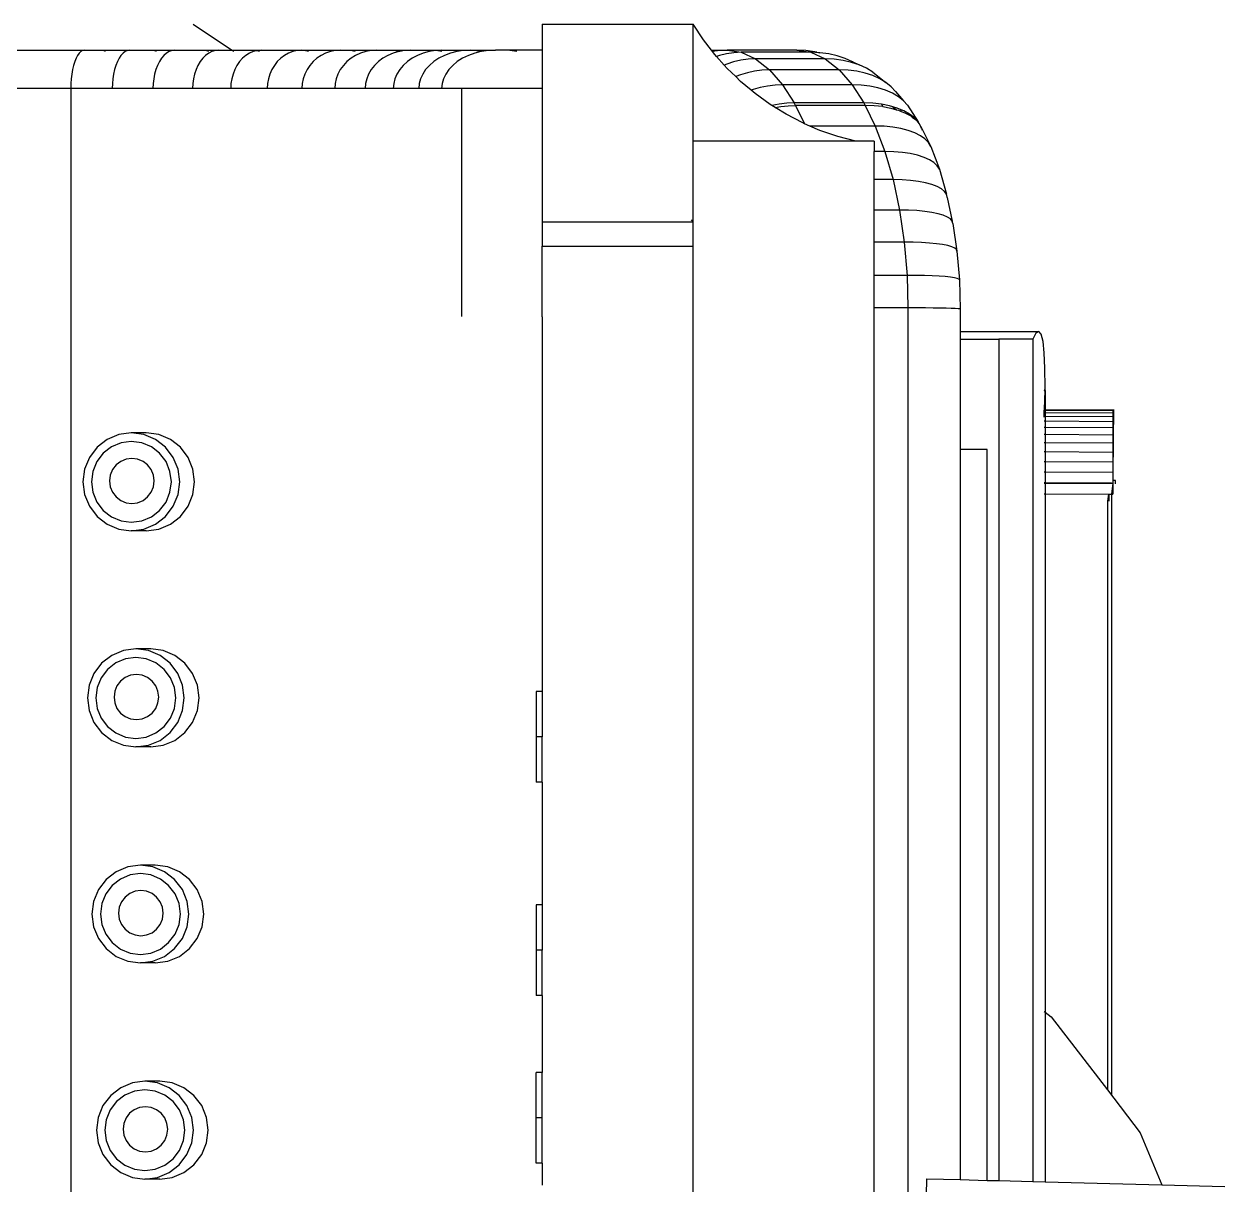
# Model space of a CAD drawing. Extents: x 2733443 to 3206532, y -1516114 to -1264405.
# Drawn here: x 3029285.5 to 3029495, y -1493199.3 to -1492996.8 of the extents above; entities that cross this region are included whole.
import ezdxf

# ---------------------------------------------------------------- set-up
doc = ezdxf.new("R2010")
doc.units = 0
doc.header["$MEASUREMENT"] = 0
doc.linetypes.add('1', pattern=[0, 0, 0])
doc.layers.get('0').update_dxf_attribs({"color": 250, "linetype": '1'})
doc.layers.add('furniture', color=33, linetype='Continuous')

# ---------------------------------------------------------------- blocks, each defined once
blk = doc.blocks.new('EQUIPMENT')
at = {"layer": 'furniture'}
for p, q in [((-2271.52, 9162.1), (-2278.24, 9166.56)), ((-2217.35, 9166.66), (-2191.01, 9166.66)), ((-2217.35, 9166.66), (-2217.35, 9162.1)), ((-2189.21, 9163.93), (-2191.01, 9166.66)), ((-2191.01, 9146.2), (-2191.01, 9166.66)), ((-2325.14, 9162.1), (-2297.2, 9162.1)), ((-2297.51, 9162.03), (-2297.82, 9161.85)), ((-2297.2, 9162.1), (-2297.51, 9162.03)), ((-2297.2, 9162.1), (-2289.29, 9162.1)), ((-2293.52, 9161.85), (-2293.86, 9162.03)), ((-2289.69, 9162.03), (-2290.08, 9161.85)), ((-2289.29, 9162.1), (-2289.69, 9162.03)), ((-2289.29, 9162.1), (-2281.4, 9162.1)), ((-2284.6, 9161.85), (-2285.03, 9162.03)), ((-2281.9, 9162.03), (-2282.39, 9161.85)), ((-2281.4, 9162.1), (-2281.9, 9162.03)), ((-2281.4, 9162.1), (-2273.74, 9162.1)), ((-2275.5, 9161.85), (-2276.03, 9162.03)), ((-2274.34, 9162.03), (-2274.93, 9161.85)), ((-2273.74, 9162.1), (-2274.34, 9162.03)), ((-2273.74, 9162.1), (-2266.34, 9162.1)), ((-2271.13, 9161.85), (-2271.41, 9162.03)), ((-2267.17, 9162), (-2267.3, 9162.03)), ((-2267.04, 9162.03), (-2267.17, 9162)), ((-2266.34, 9162.1), (-2267.04, 9162.03)), ((-2266.34, 9162.1), (-2259.26, 9162.1)), ((-2260.05, 9162.03), (-2260.83, 9161.85)), ((-2259.26, 9162.1), (-2260.05, 9162.03)), ((-2259.26, 9162.1), (-2252.53, 9162.1)), ((-2258.12, 9161.85), (-2258.86, 9162.03)), ((-2253.41, 9162.03), (-2254.27, 9161.85)), ((-2252.53, 9162.1), (-2253.41, 9162.03)), ((-2252.53, 9162.1), (-2246.19, 9162.1)), ((-2249.95, 9161.85), (-2250.79, 9162.03)), ((-2247.16, 9162.03), (-2248.1, 9161.85)), ((-2246.19, 9162.1), (-2247.16, 9162.03)), ((-2246.19, 9162.1), (-2240.29, 9162.1)), ((-2242.35, 9161.85), (-2243.11, 9162.03)), ((-2241.33, 9162.03), (-2242.18, 9161.85)), ((-2240.29, 9162.1), (-2241.33, 9162.03)), ((-2240.29, 9162.1), (-2234.85, 9162.1)), ((-2235.96, 9162.03), (-2237.04, 9161.85)), ((-2235.89, 9162.03), (-2235.96, 9162.03)), ((-2234.85, 9162.1), (-2235.89, 9162.03)), ((-2234.86, 9161.85), (-2235.89, 9162.03)), ((-2234.85, 9162.1), (-2229.9, 9162.1)), ((-2231.07, 9162.03), (-2232.23, 9161.85)), ((-2229.9, 9162.1), (-2231.07, 9162.03)), ((-2229.9, 9162.1), (-2225.48, 9162.1)), ((-2228.05, 9161.85), (-2229.15, 9162.03)), ((-2226.71, 9162.03), (-2227.92, 9161.85)), ((-2225.48, 9162.1), (-2226.71, 9162.03)), ((-2217.35, 9162.1), (-2225.48, 9162.1)), ((-2221.76, 9161.85), (-2222.95, 9162.03)), ((-2217.35, 9162.1), (-2217.35, 9155.4)), ((-2187.8, 9162.1), (-2189.21, 9163.93)), ((-2187.8, 9162.1), (-2185.06, 9162.1)), ((-2187.6, 9161.85), (-2187.8, 9162.1)), ((-2186.34, 9162.03), (-2187.6, 9161.85)), ((-2185.06, 9162.1), (-2186.34, 9162.03)), ((-2172.91, 9162.1), (-2185.06, 9162.1)), ((-2185.06, 9162.1), (-2182.61, 9161.73)), ((-2171.32, 9162.03), (-2172.91, 9162.1)), ((-2172.91, 9162.1), (-2170.46, 9161.73)), ((-2169.77, 9161.82), (-2171.32, 9162.03)), ((-2298.88, 9160.1), (-2299.09, 9159.44)), ((-2298.65, 9160.68), (-2298.88, 9160.1)), ((-2298.39, 9161.16), (-2298.65, 9160.68)), ((-2298.11, 9161.56), (-2298.39, 9161.16)), ((-2297.82, 9161.85), (-2298.11, 9161.56)), ((-2291.43, 9160.1), (-2291.69, 9159.44)), ((-2291.14, 9160.68), (-2291.43, 9160.1)), ((-2290.81, 9161.16), (-2291.14, 9160.68)), ((-2290.45, 9161.56), (-2290.81, 9161.16)), ((-2290.08, 9161.85), (-2290.45, 9161.56)), ((-2284.1, 9160.1), (-2284.43, 9159.44)), ((-2283.73, 9160.68), (-2284.1, 9160.1)), ((-2283.32, 9161.16), (-2283.73, 9160.68)), ((-2282.87, 9161.56), (-2283.32, 9161.16)), ((-2282.39, 9161.85), (-2282.87, 9161.56)), ((-2276.98, 9160.1), (-2277.38, 9159.44)), ((-2276.53, 9160.68), (-2276.98, 9160.1)), ((-2276.04, 9161.16), (-2276.53, 9160.68)), ((-2275.5, 9161.56), (-2276.04, 9161.16)), ((-2274.93, 9161.85), (-2275.5, 9161.56)), ((-2270.11, 9160.1), (-2270.57, 9159.44)), ((-2269.59, 9160.68), (-2270.11, 9160.1)), ((-2269.01, 9161.16), (-2269.59, 9160.68)), ((-2268.39, 9161.56), (-2269.01, 9161.16)), ((-2267.73, 9161.85), (-2268.39, 9161.56)), ((-2267.17, 9162), (-2267.73, 9161.85)), ((-2266.66, 9161.85), (-2267.17, 9162)), ((-2263.53, 9160.1), (-2264.05, 9159.44)), ((-2262.94, 9160.68), (-2263.53, 9160.1)), ((-2262.28, 9161.16), (-2262.94, 9160.68)), ((-2261.58, 9161.56), (-2262.28, 9161.16)), ((-2260.83, 9161.85), (-2261.58, 9161.56)), ((-2257.27, 9160.1), (-2257.85, 9159.44)), ((-2256.62, 9160.68), (-2257.27, 9160.1)), ((-2255.89, 9161.16), (-2256.62, 9160.68)), ((-2255.1, 9161.56), (-2255.89, 9161.16)), ((-2254.27, 9161.85), (-2255.1, 9161.56)), ((-2251.38, 9160.1), (-2252.01, 9159.44)), ((-2250.67, 9160.68), (-2251.38, 9160.1)), ((-2249.87, 9161.16), (-2250.67, 9160.68)), ((-2249.01, 9161.56), (-2249.87, 9161.16)), ((-2248.1, 9161.85), (-2249.01, 9161.56)), ((-2245.89, 9160.1), (-2246.58, 9159.44)), ((-2245.12, 9160.68), (-2245.89, 9160.1)), ((-2244.26, 9161.16), (-2245.12, 9160.68)), ((-2243.33, 9161.56), (-2244.26, 9161.16)), ((-2242.35, 9161.85), (-2243.33, 9161.56)), ((-2242.26, 9161.86), (-2242.35, 9161.85)), ((-2242.18, 9161.85), (-2242.26, 9161.86)), ((-2240.84, 9160.1), (-2241.56, 9159.44)), ((-2240.01, 9160.68), (-2240.84, 9160.1)), ((-2239.09, 9161.16), (-2240.01, 9160.68)), ((-2238.09, 9161.56), (-2239.09, 9161.16)), ((-2237.04, 9161.85), (-2238.09, 9161.56)), ((-2236.24, 9160.1), (-2237.01, 9159.44)), ((-2235.36, 9160.68), (-2236.24, 9160.1)), ((-2234.39, 9161.16), (-2235.36, 9160.68)), ((-2233.34, 9161.56), (-2234.39, 9161.16)), ((-2232.23, 9161.85), (-2233.34, 9161.56)), ((-2232.13, 9160.1), (-2232.94, 9159.44)), ((-2231.21, 9160.68), (-2232.13, 9160.1)), ((-2230.19, 9161.16), (-2231.21, 9160.68)), ((-2229.09, 9161.56), (-2230.19, 9161.16)), ((-2228.05, 9161.85), (-2229.09, 9161.56)), ((-2227.92, 9161.85), (-2228.05, 9161.85)), ((-2187.22, 9161.34), (-2187.6, 9161.85)), ((-2186.92, 9161.01), (-2187.22, 9161.34)), ((-2186.39, 9161.19), (-2186.92, 9161.01)), ((-2185.56, 9159.48), (-2186.92, 9161.01)), ((-2185.16, 9161.48), (-2186.39, 9161.19)), ((-2183.89, 9161.66), (-2185.16, 9161.48)), ((-2183.92, 9160.05), (-2185.11, 9159.67)), ((-2182.67, 9160.33), (-2183.92, 9160.05)), ((-2182.61, 9161.73), (-2183.89, 9161.66)), ((-2181.39, 9160.51), (-2182.67, 9160.33)), ((-2170.46, 9161.73), (-2182.61, 9161.73)), ((-2182.61, 9161.73), (-2180.1, 9160.58)), ((-2180.1, 9160.58), (-2181.39, 9160.51)), ((-2167.95, 9160.58), (-2180.1, 9160.58)), ((-2180.1, 9160.58), (-2177.69, 9158.68)), ((-2168.88, 9161.66), (-2170.46, 9161.73)), ((-2170.46, 9161.73), (-2167.95, 9160.58)), ((-2169.41, 9161.74), (-2169.77, 9161.82)), ((-2169.41, 9161.74), (-2168.88, 9161.66)), ((-2167.33, 9161.45), (-2168.88, 9161.66)), ((-2166.38, 9160.51), (-2167.95, 9160.58)), ((-2167.95, 9160.58), (-2165.54, 9158.68)), ((-2165.84, 9161.11), (-2167.33, 9161.45)), ((-2164.84, 9160.31), (-2166.38, 9160.51)), ((-2164.44, 9160.64), (-2165.84, 9161.11)), ((-2163.38, 9159.97), (-2164.84, 9160.31)), ((-2163.16, 9160.05), (-2164.44, 9160.64)), ((-2162, 9159.52), (-2163.38, 9159.97)), ((-2163.13, 9160.04), (-2163.16, 9160.05)), ((-2163.13, 9160.04), (-2162, 9159.52)), ((-2299.4, 9157.94), (-2299.5, 9157.12)), ((-2299.26, 9158.72), (-2299.4, 9157.94)), ((-2299.09, 9159.44), (-2299.26, 9158.72)), ((-2292.09, 9157.94), (-2292.22, 9157.12)), ((-2291.91, 9158.72), (-2292.09, 9157.94)), ((-2291.69, 9159.44), (-2291.91, 9158.72)), ((-2284.93, 9157.94), (-2285.09, 9157.12)), ((-2284.71, 9158.72), (-2284.93, 9157.94)), ((-2284.43, 9159.44), (-2284.71, 9158.72)), ((-2277.97, 9157.94), (-2278.16, 9157.12)), ((-2277.71, 9158.72), (-2277.97, 9157.94)), ((-2277.38, 9159.44), (-2277.71, 9158.72)), ((-2271.26, 9157.94), (-2271.48, 9157.12)), ((-2270.95, 9158.72), (-2271.26, 9157.94)), ((-2270.57, 9159.44), (-2270.95, 9158.72)), ((-2264.83, 9157.94), (-2265.08, 9157.12)), ((-2264.48, 9158.72), (-2264.83, 9157.94)), ((-2264.05, 9159.44), (-2264.48, 9158.72)), ((-2258.72, 9157.94), (-2259, 9157.12)), ((-2258.33, 9158.72), (-2258.72, 9157.94)), ((-2257.85, 9159.44), (-2258.33, 9158.72)), ((-2252.97, 9157.94), (-2253.27, 9157.12)), ((-2252.55, 9158.72), (-2252.97, 9157.94)), ((-2252.01, 9159.44), (-2252.55, 9158.72)), ((-2247.61, 9157.94), (-2247.94, 9157.12)), ((-2247.15, 9158.72), (-2247.61, 9157.94)), ((-2246.58, 9159.44), (-2247.15, 9158.72)), ((-2242.66, 9157.94), (-2243.02, 9157.12)), ((-2242.18, 9158.72), (-2242.66, 9157.94)), ((-2241.56, 9159.44), (-2242.18, 9158.72)), ((-2238.17, 9157.94), (-2238.55, 9157.12)), ((-2237.66, 9158.72), (-2238.17, 9157.94)), ((-2237.01, 9159.44), (-2237.66, 9158.72)), ((-2234.16, 9157.94), (-2234.55, 9157.12)), ((-2233.62, 9158.72), (-2234.16, 9157.94)), ((-2232.94, 9159.44), (-2233.62, 9158.72)), ((-2185.11, 9159.67), (-2185.56, 9159.48)), ((-2185.04, 9158.9), (-2185.56, 9159.48)), ((-2183.57, 9157.48), (-2185.04, 9158.9)), ((-2181.53, 9158.17), (-2182.74, 9157.81)), ((-2180.27, 9158.44), (-2181.53, 9158.17)), ((-2178.98, 9158.61), (-2180.27, 9158.44)), ((-2177.69, 9158.68), (-2178.98, 9158.61)), ((-2165.54, 9158.68), (-2177.69, 9158.68)), ((-2177.69, 9158.68), (-2175.4, 9156.06)), ((-2163.97, 9158.61), (-2165.54, 9158.68)), ((-2165.54, 9158.68), (-2163.25, 9156.06)), ((-2162.44, 9158.42), (-2163.97, 9158.61)), ((-2160.99, 9158.1), (-2162.44, 9158.42)), ((-2160.75, 9158.94), (-2162, 9159.52)), ((-2159.65, 9157.66), (-2160.99, 9158.1)), ((-2159.63, 9158.26), (-2160.75, 9158.94)), ((-2159.63, 9158.26), (-2157.35, 9156.46)), ((-2299.56, 9156.27), (-2299.58, 9155.4)), ((-2299.5, 9157.12), (-2299.56, 9156.27)), ((-2292.29, 9156.27), (-2292.32, 9155.4)), ((-2292.22, 9157.12), (-2292.29, 9156.27)), ((-2285.19, 9156.27), (-2285.22, 9155.4)), ((-2285.09, 9157.12), (-2285.19, 9156.27)), ((-2278.28, 9156.27), (-2278.32, 9155.4)), ((-2278.16, 9157.12), (-2278.28, 9156.27)), ((-2271.62, 9156.27), (-2271.66, 9155.4)), ((-2271.48, 9157.12), (-2271.62, 9156.27)), ((-2265.23, 9156.27), (-2265.29, 9155.4)), ((-2265.08, 9157.12), (-2265.23, 9156.27)), ((-2259.17, 9156.27), (-2259.23, 9155.4)), ((-2259, 9157.12), (-2259.17, 9156.27)), ((-2253.46, 9156.27), (-2253.52, 9155.4)), ((-2253.27, 9157.12), (-2253.46, 9156.27)), ((-2248.14, 9156.27), (-2248.21, 9155.4)), ((-2247.94, 9157.12), (-2248.14, 9156.27)), ((-2243.23, 9156.27), (-2243.31, 9155.4)), ((-2243.02, 9157.12), (-2243.23, 9156.27)), ((-2238.78, 9156.27), (-2238.85, 9155.4)), ((-2238.55, 9157.12), (-2238.78, 9156.27)), ((-2234.79, 9156.27), (-2234.87, 9155.4)), ((-2234.55, 9157.12), (-2234.79, 9156.27)), ((-2182.74, 9157.81), (-2183.57, 9157.48)), ((-2182.7, 9156.63), (-2183.57, 9157.48)), ((-2180.88, 9155.11), (-2182.7, 9156.63)), ((-2178, 9155.84), (-2179.27, 9155.59)), ((-2176.7, 9156), (-2178, 9155.84)), ((-2175.4, 9156.06), (-2176.7, 9156)), ((-2163.25, 9156.06), (-2175.4, 9156.06)), ((-2175.4, 9156.06), (-2173.36, 9152.9)), ((-2161.68, 9156), (-2163.25, 9156.06)), ((-2163.25, 9156.06), (-2161.21, 9152.9)), ((-2160.17, 9155.82), (-2161.68, 9156)), ((-2158.74, 9155.52), (-2160.17, 9155.82)), ((-2158.42, 9157.11), (-2159.65, 9157.66)), ((-2157.35, 9156.46), (-2158.42, 9157.11)), ((-2156.43, 9155.72), (-2157.35, 9156.46)), ((-2299.58, 9155.4), (-2458.54, 9155.4)), ((-2292.32, 9155.4), (-2299.58, 9155.4)), ((-2299.58, 9155.4), (-2299.58, 8710.37)), ((-2285.22, 9155.4), (-2292.32, 9155.4)), ((-2278.32, 9155.4), (-2285.22, 9155.4)), ((-2271.66, 9155.4), (-2278.32, 9155.4)), ((-2265.29, 9155.4), (-2271.66, 9155.4)), ((-2259.23, 9155.4), (-2265.29, 9155.4)), ((-2253.52, 9155.4), (-2259.23, 9155.4)), ((-2248.21, 9155.4), (-2253.52, 9155.4)), ((-2243.31, 9155.4), (-2248.21, 9155.4)), ((-2238.85, 9155.4), (-2243.31, 9155.4)), ((-2234.87, 9155.4), (-2238.85, 9155.4)), ((-2231.39, 9155.4), (-2234.87, 9155.4)), ((-2231.39, 9155.4), (-2231.39, 9115.62)), ((-2217.35, 9155.4), (-2231.39, 9155.4)), ((-2217.35, 9155.4), (-2217.35, 9127.9)), ((-2180.5, 9155.25), (-2180.88, 9155.11)), ((-2180.19, 9154.53), (-2180.88, 9155.11)), ((-2179.27, 9155.59), (-2180.5, 9155.25)), ((-2177.54, 9152.62), (-2180.19, 9154.53)), ((-2157.41, 9155.11), (-2158.74, 9155.52)), ((-2156.22, 9154.6), (-2157.41, 9155.11)), ((-2155.69, 9154.89), (-2156.43, 9155.72)), ((-2155.18, 9153.98), (-2156.22, 9154.6)), ((-2155.69, 9154.89), (-2154.3, 9153.29)), ((-2154.3, 9153.29), (-2155.18, 9153.98)), ((-2177.25, 9152.46), (-2177.54, 9152.62)), ((-2175.96, 9152.69), (-2177.25, 9152.46)), ((-2176.69, 9152.1), (-2177.25, 9152.46)), ((-2176.69, 9152.1), (-2175.72, 9152.27)), ((-2174.76, 9150.91), (-2176.69, 9152.1)), ((-2174.66, 9152.84), (-2175.96, 9152.69)), ((-2175.72, 9152.27), (-2174.42, 9152.41)), ((-2173.36, 9152.9), (-2174.66, 9152.84)), ((-2174.42, 9152.41), (-2173.11, 9152.46)), ((-2161.21, 9152.9), (-2173.36, 9152.9)), ((-2173.11, 9152.46), (-2173.36, 9152.9)), ((-2160.97, 9152.47), (-2173.11, 9152.46)), ((-2173.11, 9152.46), (-2171.56, 9149.27)), ((-2159.64, 9152.84), (-2161.21, 9152.9)), ((-2161.21, 9152.9), (-2160.97, 9152.47)), ((-2159.4, 9152.41), (-2160.97, 9152.47)), ((-2160.97, 9152.47), (-2159.21, 9148.87)), ((-2158.14, 9152.68), (-2159.64, 9152.84)), ((-2157.9, 9152.25), (-2159.4, 9152.41)), ((-2156.72, 9152.4), (-2158.14, 9152.68)), ((-2158.14, 9152.68), (-2157.9, 9152.25)), ((-2157.9, 9152.25), (-2156.49, 9151.99)), ((-2156.18, 9152.24), (-2156.72, 9152.4)), ((-2156.49, 9151.99), (-2155.51, 9151.71)), ((-2156.18, 9152.24), (-2155.51, 9151.71)), ((-2155.41, 9152.01), (-2156.18, 9152.24)), ((-2155.51, 9151.71), (-2155.19, 9151.62)), ((-2154.7, 9151.72), (-2155.41, 9152.01)), ((-2155.19, 9151.62), (-2154.72, 9151.43)), ((-2154.72, 9151.43), (-2154.7, 9151.72)), ((-2154.24, 9151.53), (-2154.7, 9151.72)), ((-2153.61, 9152.51), (-2154.3, 9153.29)), ((-2153.61, 9152.51), (-2151.72, 9149.58)), ((-2171.86, 9149.4), (-2174.76, 9150.91)), ((-2154.72, 9151.43), (-2154.03, 9151.16)), ((-2153.22, 9150.95), (-2154.24, 9151.53)), ((-2154.03, 9151.16), (-2153.03, 9150.62)), ((-2152.81, 9150.64), (-2153.22, 9150.95)), ((-2153.03, 9150.62), (-2152.79, 9150.44)), ((-2152.79, 9150.44), (-2152.81, 9150.64)), ((-2152.38, 9150.3), (-2152.81, 9150.64)), ((-2152.79, 9150.44), (-2152.21, 9150)), ((-2151.72, 9149.58), (-2152.38, 9150.3)), ((-2152.21, 9150), (-2151.57, 9149.31)), ((-2151.57, 9149.31), (-2151.72, 9149.58)), ((-2171.56, 9149.27), (-2171.86, 9149.4)), ((-2170.61, 9148.87), (-2171.56, 9149.27)), ((-2159.21, 9148.87), (-2170.61, 9148.87)), ((-2168.86, 9148.11), (-2170.61, 9148.87)), ((-2165.77, 9147.04), (-2168.86, 9148.11)), ((-2157.64, 9148.82), (-2159.21, 9148.87)), ((-2159.21, 9148.87), (-2157.53, 9144.43)), ((-2156.15, 9148.67), (-2157.64, 9148.82)), ((-2154.75, 9148.43), (-2156.15, 9148.67)), ((-2153.47, 9148.09), (-2154.75, 9148.43)), ((-2152.33, 9147.67), (-2153.47, 9148.09)), ((-2151.35, 9147.18), (-2152.33, 9147.67)), ((-2151.26, 9148.8), (-2151.57, 9149.31)), ((-2151.15, 9148.45), (-2151.26, 9148.8)), ((-2151.26, 9148.8), (-2151.13, 9148.57)), ((-2151.13, 9148.57), (-2149.53, 9145.3)), ((-2151.13, 9148.57), (-2151.01, 9148.16)), ((-2162.61, 9146.2), (-2191.01, 9146.2)), ((-2191.01, 9127.9), (-2191.01, 9146.2)), ((-2162.61, 9146.2), (-2165.77, 9147.04)), ((-2159.4, 9146.2), (-2162.61, 9146.2)), ((-2159.4, 9146.2), (-2159.4, 9144.43)), ((-2150.55, 9146.61), (-2151.35, 9147.18)), ((-2149.94, 9145.98), (-2150.55, 9146.61)), ((-2149.53, 9145.3), (-2149.94, 9145.98)), ((-2149.53, 9145.3), (-2148.04, 9141.35)), ((-2157.53, 9144.43), (-2159.4, 9144.43)), ((-2159.4, 9139.52), (-2159.4, 9144.43)), ((-2155.97, 9144.39), (-2157.53, 9144.43)), ((-2157.53, 9144.43), (-2156.11, 9139.52)), ((-2154.48, 9144.26), (-2155.97, 9144.39)), ((-2153.1, 9144.05), (-2154.48, 9144.26)), ((-2151.83, 9143.76), (-2153.1, 9144.05)), ((-2150.71, 9143.4), (-2151.83, 9143.76)), ((-2149.76, 9142.97), (-2150.71, 9143.4)), ((-2148.99, 9142.48), (-2149.76, 9142.97)), ((-2148.41, 9141.94), (-2148.99, 9142.48)), ((-2148.04, 9141.35), (-2148.41, 9141.94)), ((-2148.04, 9141.35), (-2146.78, 9136.99)), ((-2156.11, 9139.52), (-2159.4, 9139.52)), ((-2159.4, 9134.21), (-2159.4, 9139.52)), ((-2154.55, 9139.48), (-2156.11, 9139.52)), ((-2156.11, 9139.52), (-2154.99, 9134.21)), ((-2153.07, 9139.38), (-2154.55, 9139.48)), ((-2151.7, 9139.21), (-2153.07, 9139.38)), ((-2150.45, 9138.97), (-2151.7, 9139.21)), ((-2149.35, 9138.67), (-2150.45, 9138.97)), ((-2148.42, 9138.32), (-2149.35, 9138.67)), ((-2147.67, 9137.91), (-2148.42, 9138.32)), ((-2147.12, 9137.47), (-2147.67, 9137.91)), ((-2146.78, 9136.99), (-2147.12, 9137.47)), ((-2146.65, 9136.48), (-2146.78, 9136.99)), ((-2146.66, 9136.42), (-2146.65, 9136.48)), ((-2146.66, 9136.42), (-2145.78, 9132.28)), ((-2154.99, 9134.21), (-2159.4, 9134.21)), ((-2159.4, 9128.62), (-2159.4, 9134.21)), ((-2153.43, 9134.19), (-2154.99, 9134.21)), ((-2154.99, 9134.21), (-2154.17, 9128.62)), ((-2151.95, 9134.11), (-2153.43, 9134.19)), ((-2150.58, 9133.98), (-2151.95, 9134.11)), ((-2149.35, 9133.79), (-2150.58, 9133.98)), ((-2148.26, 9133.57), (-2149.35, 9133.79)), ((-2147.35, 9133.3), (-2148.26, 9133.57)), ((-2146.62, 9132.99), (-2147.35, 9133.3)), ((-2146.1, 9132.65), (-2146.62, 9132.99)), ((-2217.35, 9132.18), (-2191.01, 9132.18)), ((-2191.01, 9132.18), (-2191.27, 9132.52)), ((-2145.78, 9132.28), (-2146.1, 9132.65)), ((-2145.67, 9131.89), (-2145.78, 9132.28)), ((-2145.67, 9131.89), (-2144.96, 9127.04)), ((-2154.17, 9128.62), (-2159.4, 9128.62)), ((-2159.4, 9122.82), (-2159.4, 9128.62)), ((-2152.61, 9128.6), (-2154.17, 9128.62)), ((-2154.17, 9128.62), (-2153.67, 9122.82)), ((-2151.14, 9128.54), (-2152.61, 9128.6)), ((-2149.78, 9128.45), (-2151.14, 9128.54)), ((-2217.35, 9127.9), (-2191.01, 9127.9)), ((-2217.35, 9115.61), (-2217.35, 9127.9)), ((-2191.01, 8723.91), (-2191.01, 9127.9)), ((-2148.55, 9128.33), (-2149.78, 9128.45)), ((-2147.48, 9128.18), (-2148.55, 9128.33)), ((-2146.58, 9128), (-2147.48, 9128.18)), ((-2145.86, 9127.79), (-2146.58, 9128)), ((-2145.35, 9127.56), (-2145.86, 9127.79)), ((-2145.05, 9127.31), (-2145.35, 9127.56)), ((-2144.96, 9127.04), (-2145.05, 9127.31)), ((-2144.96, 9127.04), (-2144.53, 9122.02)), ((-2153.67, 9122.82), (-2159.4, 9122.82)), ((-2159.4, 9117.14), (-2159.4, 9122.82)), ((-2152.11, 9122.81), (-2153.67, 9122.82)), ((-2153.67, 9122.82), (-2153.51, 9117.14)), ((-2150.64, 9122.78), (-2152.11, 9122.81)), ((-2149.29, 9122.74), (-2150.64, 9122.78)), ((-2148.06, 9122.67), (-2149.29, 9122.74)), ((-2147, 9122.6), (-2148.06, 9122.67)), ((-2146.1, 9122.5), (-2147, 9122.6)), ((-2145.4, 9122.4), (-2146.1, 9122.5)), ((-2144.9, 9122.28), (-2145.4, 9122.4)), ((-2144.61, 9122.16), (-2144.9, 9122.28)), ((-2144.53, 9122.02), (-2144.61, 9122.16)), ((-2144.6, 9121.96), (-2144.53, 9122.02)), ((-2144.53, 9122.02), (-2144.39, 9116.94)), ((-2153.51, 9117.14), (-2159.4, 9117.14)), ((-2159.4, 8750.02), (-2159.4, 9117.14)), ((-2151.95, 9117.13), (-2153.51, 9117.14)), ((-2153.51, 9117.14), (-2153.51, 8750.02)), ((-2150.48, 9117.13), (-2151.95, 9117.13)), ((-2149.13, 9117.12), (-2150.48, 9117.13)), ((-2147.91, 9117.1), (-2149.13, 9117.12)), ((-2146.84, 9117.08), (-2147.91, 9117.1)), ((-2145.95, 9117.06), (-2146.84, 9117.08)), ((-2145.25, 9117.03), (-2145.95, 9117.06)), ((-2144.75, 9117), (-2145.25, 9117.03)), ((-2144.46, 9116.97), (-2144.75, 9117)), ((-2144.39, 9116.94), (-2144.46, 9116.97)), ((-2144.46, 9116.92), (-2144.39, 9116.94)), ((-2144.39, 9116.94), (-2144.39, 9113.03)), ((-2217.35, 9115.61), (-2217.35, 9050.2)), ((-2144.46, 9113.03), (-2144.39, 9113.03)), ((-2144.39, 9113.03), (-2130.69, 9113.03)), ((-2144.39, 9113.03), (-2144.39, 9111.7)), ((-2131.18, 9112.75), (-2131.74, 9111.7)), ((-2130.69, 9113.03), (-2131.18, 9112.75)), ((-2130.27, 9112.54), (-2130.69, 9113.03)), ((-2129.95, 9111.28), (-2130.27, 9112.54)), ((-2144.46, 9111.7), (-2144.39, 9111.7)), ((-2144.39, 9111.7), (-2137.68, 9111.7)), ((-2144.39, 9111.7), (-2144.39, 9092.43)), ((-2131.74, 9111.7), (-2137.68, 9111.7)), ((-2137.68, 9111.7), (-2137.68, 8964.89)), ((-2131.74, 9111.7), (-2131.74, 8964.73)), ((-2129.73, 9109.29), (-2129.95, 9111.28)), ((-2129.61, 9106.61), (-2129.73, 9109.29)), ((-2129.59, 9103.28), (-2129.61, 9106.61)), ((-2129.6, 9102.76), (-2129.73, 9102.8)), ((-2129.73, 9102.73), (-2129.6, 9102.76)), ((-2129.73, 9102.76), (-2129.6, 9102.76)), ((-2129.67, 9099.39), (-2129.6, 9102.73)), ((-2129.6, 9102.76), (-2129.59, 9103.28)), ((-2129.6, 9102.73), (-2129.6, 9102.76)), ((-2129.6, 9102.73), (-2129.59, 9099.38)), ((-2129.67, 9099.39), (-2129.73, 9099.38)), ((-2129.73, 9099.24), (-2129.67, 9099.39)), ((-2129.73, 9098.85), (-2129.73, 9099.24)), ((-2129.73, 9099.24), (-2129.59, 9099.24)), ((-2129.59, 9099.38), (-2129.67, 9099.39)), ((-2117.76, 9099.31), (-2129.59, 9099.38)), ((-2129.59, 9099.38), (-2129.59, 9099.24)), ((-2117.76, 9099.16), (-2129.59, 9099.24)), ((-2129.59, 9099.24), (-2129.59, 9098.85)), ((-2117.66, 9099.31), (-2117.76, 9099.31)), ((-2117.76, 9099.31), (-2117.76, 9099.16)), ((-2117.56, 9099.31), (-2117.66, 9099.31)), ((-2117.66, 9099.31), (-2117.66, 9098.1)), ((-2117.66, 9099.31), (-2117.66, 9099.16)), ((-2129.73, 9098.22), (-2129.73, 9098.85)), ((-2129.73, 9098.85), (-2129.59, 9098.85)), ((-2129.73, 9098.08), (-2129.73, 9098.22)), ((-2129.59, 9098.22), (-2129.73, 9098.22)), ((-2129.59, 9097.36), (-2129.73, 9097.36)), ((-2117.76, 9098.77), (-2129.59, 9098.85)), ((-2129.59, 9098.85), (-2129.59, 9098.22)), ((-2117.76, 9098.14), (-2129.59, 9098.22)), ((-2129.59, 9098.22), (-2129.59, 9097.36)), ((-2117.76, 9097.28), (-2129.59, 9097.36)), ((-2129.59, 9097.36), (-2129.59, 9096.29)), ((-2117.76, 9099.16), (-2117.76, 9098.77)), ((-2117.66, 9099.16), (-2117.76, 9099.16)), ((-2117.76, 9098.77), (-2117.76, 9098.14)), ((-2117.67, 9098.77), (-2117.76, 9098.77)), ((-2117.76, 9098.14), (-2117.76, 9098.1)), ((-2117.67, 9098.14), (-2117.76, 9098.14)), ((-2117.76, 9098.1), (-2117.66, 9098.1)), ((-2117.76, 9098.1), (-2117.76, 9097.28)), ((-2117.76, 9097.28), (-2117.76, 9096.22)), ((-2117.68, 9097.28), (-2117.76, 9097.28)), ((-2117.68, 9097.28), (-2117.69, 9096.22)), ((-2117.67, 9098.14), (-2117.68, 9097.28)), ((-2117.66, 9099.16), (-2117.67, 9098.77)), ((-2117.67, 9098.77), (-2117.67, 9098.14)), ((-2117.66, 9098.1), (-2117.66, 9097.95)), ((-2291.18, 9095.05), (-2293.22, 9094.19)), ((-2289, 9095.34), (-2291.18, 9095.05)), ((-2286.81, 9095.05), (-2289, 9095.34)), ((-2286.41, 9095.34), (-2289, 9095.34)), ((-2284.77, 9094.19), (-2286.81, 9095.05)), ((-2284.22, 9095.05), (-2286.41, 9095.34)), ((-2282.18, 9094.19), (-2284.22, 9095.05)), ((-2129.59, 9096.29), (-2129.73, 9096.29)), ((-2129.59, 9095.03), (-2129.73, 9095.03)), ((-2117.76, 9096.22), (-2129.59, 9096.29)), ((-2129.59, 9096.29), (-2129.59, 9095.03)), ((-2117.76, 9094.95), (-2129.59, 9095.03)), ((-2129.59, 9095.03), (-2129.59, 9093.59)), ((-2117.76, 9096.22), (-2117.76, 9094.95)), ((-2117.69, 9096.22), (-2117.76, 9096.22)), ((-2117.69, 9096.22), (-2117.7, 9094.95)), ((-2293.22, 9094.19), (-2294.97, 9092.84)), ((-2292.48, 9092.9), (-2293.93, 9091.78)), ((-2290.8, 9093.61), (-2292.48, 9092.9)), ((-2289, 9093.85), (-2290.8, 9093.61)), ((-2287.19, 9093.61), (-2289, 9093.85)), ((-2285.51, 9092.9), (-2287.19, 9093.61)), ((-2284.06, 9091.78), (-2285.51, 9092.9)), ((-2283.02, 9092.84), (-2284.77, 9094.19)), ((-2280.43, 9092.84), (-2282.18, 9094.19)), ((-2129.59, 9093.59), (-2129.73, 9093.59)), ((-2117.76, 9093.52), (-2129.59, 9093.59)), ((-2129.59, 9093.59), (-2129.59, 9092.01)), ((-2117.76, 9094.95), (-2117.76, 9093.52)), ((-2117.7, 9094.95), (-2117.76, 9094.95)), ((-2117.76, 9093.52), (-2117.76, 9091.93)), ((-2117.71, 9093.52), (-2117.76, 9093.52)), ((-2117.71, 9093.52), (-2117.73, 9091.93)), ((-2117.7, 9094.95), (-2117.71, 9093.52)), ((-2296.31, 9091.07), (-2297.16, 9089.01)), ((-2294.97, 9092.84), (-2296.31, 9091.07)), ((-2293.93, 9091.78), (-2295.04, 9090.32)), ((-2288.91, 9090.89), (-2289.92, 9090.76)), ((-2287.9, 9090.76), (-2288.91, 9090.89)), ((-2282.95, 9090.32), (-2284.06, 9091.78)), ((-2281.68, 9091.07), (-2283.02, 9092.84)), ((-2280.83, 9089.01), (-2281.68, 9091.07)), ((-2279.09, 9091.07), (-2280.43, 9092.84)), ((-2278.25, 9089.01), (-2279.09, 9091.07)), ((-2144.39, 9092.43), (-2144.46, 9092.43)), ((-2139.67, 9092.43), (-2144.39, 9092.43)), ((-2144.39, 9092.43), (-2144.39, 8965.07)), ((-2139.67, 8964.94), (-2139.67, 9092.43)), ((-2129.59, 9092.01), (-2129.73, 9092.01)), ((-2117.76, 9091.93), (-2129.59, 9092.01)), ((-2129.59, 9092.01), (-2129.59, 9090.3)), ((-2117.76, 9091.93), (-2117.76, 9090.22)), ((-2117.73, 9091.93), (-2117.76, 9091.93)), ((-2117.73, 9091.93), (-2117.76, 9090.22)), ((-2297.16, 9089.01), (-2297.45, 9086.8)), ((-2295.04, 9090.32), (-2295.73, 9088.62)), ((-2292.29, 9088.92), (-2292.67, 9087.97)), ((-2291.67, 9089.74), (-2292.29, 9088.92)), ((-2290.86, 9090.36), (-2291.67, 9089.74)), ((-2289.92, 9090.76), (-2290.86, 9090.36)), ((-2286.96, 9090.36), (-2287.9, 9090.76)), ((-2286.16, 9089.74), (-2286.96, 9090.36)), ((-2285.54, 9088.92), (-2286.16, 9089.74)), ((-2285.15, 9087.97), (-2285.54, 9088.92)), ((-2282.26, 9088.62), (-2282.95, 9090.32)), ((-2280.55, 9086.8), (-2280.83, 9089.01)), ((-2277.96, 9086.8), (-2278.25, 9089.01)), ((-2129.59, 9090.3), (-2129.73, 9090.3)), ((-2117.76, 9090.22), (-2129.59, 9090.3)), ((-2129.59, 9090.3), (-2129.59, 9088.5)), ((-2117.76, 9090.22), (-2117.76, 9088.42)), ((-2297.45, 9086.8), (-2297.16, 9084.59)), ((-2295.73, 9088.62), (-2295.97, 9086.8)), ((-2295.97, 9086.8), (-2295.73, 9084.97)), ((-2292.67, 9087.97), (-2292.81, 9086.95)), ((-2292.81, 9086.95), (-2292.67, 9085.93)), ((-2285.02, 9086.95), (-2285.15, 9087.97)), ((-2285.15, 9085.93), (-2285.02, 9086.95)), ((-2282.02, 9086.8), (-2282.26, 9088.62)), ((-2282.26, 9084.97), (-2282.02, 9086.8)), ((-2280.83, 9084.59), (-2280.55, 9086.8)), ((-2278.25, 9084.59), (-2277.96, 9086.8)), ((-2129.59, 9088.5), (-2129.73, 9088.5)), ((-2129.59, 9086.63), (-2129.73, 9086.63)), ((-2117.76, 9088.42), (-2129.59, 9088.5)), ((-2129.59, 9088.5), (-2129.59, 9086.63)), ((-2118.01, 9086.56), (-2129.59, 9086.63)), ((-2129.59, 9086.63), (-2129.59, 9086.56)), ((-2117.76, 9088.42), (-2117.76, 9087.04)), ((-2117.28, 9087.04), (-2117.76, 9087.04)), ((-2117.76, 9087.04), (-2117.76, 9086.56)), ((-2117.28, 9086.45), (-2117.28, 9087.04)), ((-2297.16, 9084.59), (-2296.31, 9082.53)), ((-2295.73, 9084.97), (-2295.04, 9083.27)), ((-2292.67, 9085.93), (-2292.29, 9084.98)), ((-2292.29, 9084.98), (-2291.67, 9084.17)), ((-2286.16, 9084.17), (-2285.54, 9084.98)), ((-2285.54, 9084.98), (-2285.15, 9085.93)), ((-2282.95, 9083.27), (-2282.26, 9084.97)), ((-2281.68, 9082.53), (-2280.83, 9084.59)), ((-2279.09, 9082.53), (-2278.25, 9084.59)), ((-2129.73, 9086.56), (-2129.59, 9086.56)), ((-2129.73, 9084.73), (-2129.59, 9084.73)), ((-2129.59, 9086.56), (-2118.01, 9086.56)), ((-2129.59, 9086.56), (-2129.59, 9086.48)), ((-2129.59, 9086.48), (-2129.59, 9084.73)), ((-2129.59, 9084.73), (-2118.55, 9084.66)), ((-2129.59, 9084.73), (-2129.59, 8994.3)), ((-2118.55, 9084.66), (-2118.72, 9083.45)), ((-2118.55, 9084.66), (-2118.03, 9084.66)), ((-2118.47, 9084.66), (-2118.49, 9083.45)), ((-2117.76, 9086.56), (-2118.03, 9084.66)), ((-2118.03, 9084.66), (-2117.8, 9084.66)), ((-2118.03, 9084.66), (-2118.03, 8979.81)), ((-2118.01, 9086.56), (-2117.76, 9086.56)), ((-2117.76, 9085.35), (-2117.8, 9084.66)), ((-2117.76, 9086.56), (-2117.76, 9085.35)), ((-2296.31, 9082.53), (-2294.97, 9080.76)), ((-2295.04, 9083.27), (-2293.93, 9081.81)), ((-2291.67, 9084.17), (-2290.86, 9083.54)), ((-2290.86, 9083.54), (-2289.92, 9083.15)), ((-2289.92, 9083.15), (-2288.91, 9083.01)), ((-2288.91, 9083.01), (-2287.9, 9083.15)), ((-2287.9, 9083.15), (-2286.96, 9083.54)), ((-2286.96, 9083.54), (-2286.16, 9084.17)), ((-2284.06, 9081.81), (-2282.95, 9083.27)), ((-2283.02, 9080.76), (-2281.68, 9082.53)), ((-2280.43, 9080.76), (-2279.09, 9082.53)), ((-2118.72, 9083.45), (-2118.72, 8980.72)), ((-2294.97, 9080.76), (-2293.22, 9079.4)), ((-2293.93, 9081.81), (-2292.48, 9080.69)), ((-2292.48, 9080.69), (-2290.8, 9079.98)), ((-2287.19, 9079.98), (-2285.51, 9080.69)), ((-2285.51, 9080.69), (-2284.06, 9081.81)), ((-2284.77, 9079.4), (-2283.02, 9080.76)), ((-2282.18, 9079.4), (-2280.43, 9080.76)), ((-2293.22, 9079.4), (-2291.18, 9078.55)), ((-2291.18, 9078.55), (-2289, 9078.26)), ((-2290.8, 9079.98), (-2289, 9079.74)), ((-2289, 9079.74), (-2287.19, 9079.98)), ((-2289, 9078.26), (-2286.81, 9078.55)), ((-2286.41, 9078.26), (-2289, 9078.26)), ((-2286.81, 9078.55), (-2284.77, 9079.4)), ((-2286.41, 9078.26), (-2284.22, 9078.55)), ((-2284.22, 9078.55), (-2282.18, 9079.4)), ((-2290.39, 9057.35), (-2292.43, 9056.49)), ((-2288.21, 9057.64), (-2290.39, 9057.35)), ((-2286.02, 9057.35), (-2288.21, 9057.64)), ((-2285.62, 9057.64), (-2288.21, 9057.64)), ((-2283.98, 9056.49), (-2286.02, 9057.35)), ((-2283.43, 9057.35), (-2285.62, 9057.64)), ((-2281.39, 9056.49), (-2283.43, 9057.35)), ((-2292.43, 9056.49), (-2294.18, 9055.14)), ((-2291.7, 9055.2), (-2293.14, 9054.08)), ((-2290.01, 9055.91), (-2291.7, 9055.2)), ((-2288.21, 9056.15), (-2290.01, 9055.91)), ((-2286.4, 9055.91), (-2288.21, 9056.15)), ((-2284.72, 9055.2), (-2286.4, 9055.91)), ((-2283.27, 9054.08), (-2284.72, 9055.2)), ((-2282.23, 9055.14), (-2283.98, 9056.49)), ((-2279.64, 9055.14), (-2281.39, 9056.49)), ((-2295.53, 9053.37), (-2296.37, 9051.31)), ((-2294.18, 9055.14), (-2295.53, 9053.37)), ((-2293.14, 9054.08), (-2294.25, 9052.62)), ((-2288.12, 9053.19), (-2289.13, 9053.06)), ((-2287.11, 9053.06), (-2288.12, 9053.19)), ((-2282.17, 9052.62), (-2283.27, 9054.08)), ((-2280.89, 9053.37), (-2282.23, 9055.14)), ((-2280.05, 9051.31), (-2280.89, 9053.37)), ((-2278.3, 9053.37), (-2279.64, 9055.14)), ((-2277.46, 9051.31), (-2278.3, 9053.37)), ((-2296.37, 9051.31), (-2296.66, 9049.1)), ((-2294.25, 9052.62), (-2294.95, 9050.92)), ((-2291.5, 9051.22), (-2291.89, 9050.27)), ((-2290.88, 9052.04), (-2291.5, 9051.22)), ((-2290.07, 9052.66), (-2290.88, 9052.04)), ((-2289.13, 9053.06), (-2290.07, 9052.66)), ((-2286.17, 9052.66), (-2287.11, 9053.06)), ((-2285.37, 9052.04), (-2286.17, 9052.66)), ((-2284.75, 9051.22), (-2285.37, 9052.04)), ((-2284.36, 9050.27), (-2284.75, 9051.22)), ((-2281.47, 9050.92), (-2282.17, 9052.62)), ((-2279.76, 9049.1), (-2280.05, 9051.31)), ((-2277.17, 9049.1), (-2277.46, 9051.31)), ((-2296.66, 9049.1), (-2296.37, 9046.89)), ((-2294.95, 9050.92), (-2295.18, 9049.1)), ((-2295.18, 9049.1), (-2294.95, 9047.27)), ((-2291.89, 9050.27), (-2292.02, 9049.25)), ((-2292.02, 9049.25), (-2291.89, 9048.23)), ((-2284.23, 9049.25), (-2284.36, 9050.27)), ((-2284.36, 9048.23), (-2284.23, 9049.25)), ((-2281.23, 9049.1), (-2281.47, 9050.92)), ((-2281.47, 9047.27), (-2281.23, 9049.1)), ((-2280.05, 9046.89), (-2279.76, 9049.1)), ((-2277.46, 9046.89), (-2277.17, 9049.1)), ((-2217.35, 9050.2), (-2218.4, 9050.2)), ((-2218.4, 9050.2), (-2218.4, 9042.3)), ((-2217.35, 9050.2), (-2217.35, 9042.3)), ((-2296.37, 9046.89), (-2295.53, 9044.83)), ((-2294.95, 9047.27), (-2294.25, 9045.57)), ((-2291.89, 9048.23), (-2291.5, 9047.28)), ((-2291.5, 9047.28), (-2290.88, 9046.47)), ((-2285.37, 9046.47), (-2284.75, 9047.28)), ((-2284.75, 9047.28), (-2284.36, 9048.23)), ((-2282.17, 9045.57), (-2281.47, 9047.27)), ((-2280.89, 9044.83), (-2280.05, 9046.89)), ((-2278.3, 9044.83), (-2277.46, 9046.89)), ((-2295.53, 9044.83), (-2294.18, 9043.06)), ((-2294.25, 9045.57), (-2293.14, 9044.11)), ((-2290.88, 9046.47), (-2290.07, 9045.84)), ((-2290.07, 9045.84), (-2289.13, 9045.45)), ((-2289.13, 9045.45), (-2288.12, 9045.31)), ((-2288.12, 9045.31), (-2287.11, 9045.45)), ((-2287.11, 9045.45), (-2286.17, 9045.84)), ((-2286.17, 9045.84), (-2285.37, 9046.47)), ((-2283.27, 9044.11), (-2282.17, 9045.57)), ((-2282.23, 9043.06), (-2280.89, 9044.83)), ((-2279.64, 9043.06), (-2278.3, 9044.83)), ((-2294.18, 9043.06), (-2292.43, 9041.7)), ((-2293.14, 9044.11), (-2291.7, 9042.99)), ((-2291.7, 9042.99), (-2290.01, 9042.28)), ((-2286.4, 9042.28), (-2284.72, 9042.99)), ((-2284.72, 9042.99), (-2283.27, 9044.11)), ((-2283.98, 9041.7), (-2282.23, 9043.06)), ((-2281.39, 9041.7), (-2279.64, 9043.06)), ((-2292.43, 9041.7), (-2290.39, 9040.85)), ((-2290.39, 9040.85), (-2288.21, 9040.56)), ((-2290.01, 9042.28), (-2288.21, 9042.04)), ((-2288.21, 9042.04), (-2286.4, 9042.28)), ((-2288.21, 9040.56), (-2286.02, 9040.85)), ((-2285.62, 9040.56), (-2288.21, 9040.56)), ((-2286.02, 9040.85), (-2283.98, 9041.7)), ((-2285.62, 9040.56), (-2283.43, 9040.85)), ((-2283.43, 9040.85), (-2281.39, 9041.7)), ((-2217.35, 9042.3), (-2218.4, 9042.3)), ((-2218.4, 9042.3), (-2218.4, 9034.39)), ((-2217.35, 9034.39), (-2217.35, 9042.3)), ((-2217.35, 9034.39), (-2218.4, 9034.39)), ((-2217.35, 9034.39), (-2217.35, 9012.98)), ((-2289.61, 9019.65), (-2291.64, 9018.79)), ((-2287.42, 9019.94), (-2289.61, 9019.65)), ((-2285.23, 9019.65), (-2287.42, 9019.94)), ((-2284.83, 9019.94), (-2287.42, 9019.94)), ((-2283.19, 9018.79), (-2285.23, 9019.65)), ((-2282.64, 9019.65), (-2284.83, 9019.94)), ((-2280.6, 9018.79), (-2282.64, 9019.65)), ((-2291.64, 9018.79), (-2293.39, 9017.44)), ((-2290.91, 9017.5), (-2292.35, 9016.38)), ((-2289.22, 9018.21), (-2290.91, 9017.5)), ((-2287.42, 9018.45), (-2289.22, 9018.21)), ((-2285.61, 9018.21), (-2287.42, 9018.45)), ((-2283.93, 9017.5), (-2285.61, 9018.21)), ((-2282.49, 9016.38), (-2283.93, 9017.5)), ((-2281.44, 9017.44), (-2283.19, 9018.79)), ((-2278.85, 9017.44), (-2280.6, 9018.79)), ((-2294.74, 9015.67), (-2295.58, 9013.61)), ((-2293.39, 9017.44), (-2294.74, 9015.67)), ((-2292.35, 9016.38), (-2293.46, 9014.92)), ((-2287.33, 9015.49), (-2288.34, 9015.36)), ((-2286.33, 9015.36), (-2287.33, 9015.49)), ((-2281.38, 9014.92), (-2282.49, 9016.38)), ((-2280.1, 9015.67), (-2281.44, 9017.44)), ((-2279.26, 9013.61), (-2280.1, 9015.67)), ((-2277.51, 9015.67), (-2278.85, 9017.44)), ((-2276.67, 9013.61), (-2277.51, 9015.67)), ((-2295.58, 9013.61), (-2295.87, 9011.4)), ((-2293.46, 9014.92), (-2294.16, 9013.22)), ((-2290.71, 9013.52), (-2291.1, 9012.57)), ((-2290.09, 9014.34), (-2290.71, 9013.52)), ((-2289.28, 9014.96), (-2290.09, 9014.34)), ((-2288.34, 9015.36), (-2289.28, 9014.96)), ((-2285.39, 9014.96), (-2286.33, 9015.36)), ((-2284.58, 9014.34), (-2285.39, 9014.96)), ((-2283.96, 9013.52), (-2284.58, 9014.34)), ((-2283.57, 9012.57), (-2283.96, 9013.52)), ((-2280.68, 9013.22), (-2281.38, 9014.92)), ((-2278.97, 9011.4), (-2279.26, 9013.61)), ((-2276.38, 9011.4), (-2276.67, 9013.61)), ((-2295.87, 9011.4), (-2295.58, 9009.19)), ((-2294.16, 9013.22), (-2294.39, 9011.4)), ((-2294.39, 9011.4), (-2294.16, 9009.57)), ((-2291.1, 9012.57), (-2291.23, 9011.55)), ((-2291.23, 9011.55), (-2291.1, 9010.53)), ((-2283.44, 9011.55), (-2283.57, 9012.57)), ((-2283.57, 9010.53), (-2283.44, 9011.55)), ((-2280.44, 9011.4), (-2280.68, 9013.22)), ((-2280.68, 9009.57), (-2280.44, 9011.4)), ((-2279.26, 9009.19), (-2278.97, 9011.4)), ((-2276.67, 9009.19), (-2276.38, 9011.4)), ((-2217.35, 9012.98), (-2218.4, 9012.98)), ((-2218.4, 9012.98), (-2218.4, 9005.08)), ((-2217.35, 9012.98), (-2217.35, 9005.08)), ((-2295.58, 9009.19), (-2294.74, 9007.13)), ((-2294.16, 9009.57), (-2293.46, 9007.87)), ((-2291.1, 9010.53), (-2290.71, 9009.58)), ((-2290.71, 9009.58), (-2290.09, 9008.77)), ((-2284.58, 9008.77), (-2283.96, 9009.58)), ((-2283.96, 9009.58), (-2283.57, 9010.53)), ((-2281.38, 9007.87), (-2280.68, 9009.57)), ((-2280.1, 9007.13), (-2279.26, 9009.19)), ((-2277.51, 9007.13), (-2276.67, 9009.19)), ((-2294.74, 9007.13), (-2293.39, 9005.36)), ((-2293.46, 9007.87), (-2292.35, 9006.41)), ((-2290.09, 9008.77), (-2289.28, 9008.14)), ((-2289.28, 9008.14), (-2288.34, 9007.75)), ((-2288.34, 9007.75), (-2287.33, 9007.61)), ((-2287.33, 9007.61), (-2286.33, 9007.75)), ((-2286.33, 9007.75), (-2285.39, 9008.14)), ((-2285.39, 9008.14), (-2284.58, 9008.77)), ((-2282.49, 9006.41), (-2281.38, 9007.87)), ((-2281.44, 9005.36), (-2280.1, 9007.13)), ((-2278.85, 9005.36), (-2277.51, 9007.13)), ((-2293.39, 9005.36), (-2291.64, 9004)), ((-2292.35, 9006.41), (-2290.91, 9005.29)), ((-2290.91, 9005.29), (-2289.22, 9004.58)), ((-2285.61, 9004.58), (-2283.93, 9005.29)), ((-2283.93, 9005.29), (-2282.49, 9006.41)), ((-2283.19, 9004), (-2281.44, 9005.36)), ((-2280.6, 9004), (-2278.85, 9005.36)), ((-2217.35, 9005.08), (-2218.4, 9005.08)), ((-2218.4, 9005.08), (-2218.4, 8997.18)), ((-2217.35, 8997.18), (-2217.35, 9005.08)), ((-2291.64, 9004), (-2289.61, 9003.15)), ((-2289.61, 9003.15), (-2287.42, 9002.86)), ((-2289.22, 9004.58), (-2287.42, 9004.34)), ((-2287.42, 9004.34), (-2285.61, 9004.58)), ((-2287.42, 9002.86), (-2285.23, 9003.15)), ((-2284.83, 9002.86), (-2287.42, 9002.86)), ((-2285.23, 9003.15), (-2283.19, 9004)), ((-2284.83, 9002.86), (-2282.64, 9003.15)), ((-2282.64, 9003.15), (-2280.6, 9004)), ((-2217.35, 8997.18), (-2218.4, 8997.18)), ((-2217.35, 8997.18), (-2217.35, 8983.76)), ((-2129.73, 8994.41), (-2129.59, 8994.3)), ((-2129.59, 8994.3), (-2128.51, 8993.47)), ((-2129.59, 8994.3), (-2129.59, 8964.67)), ((-2128.51, 8993.47), (-2118.72, 8980.72)), ((-2288.82, 8981.95), (-2290.85, 8981.09)), ((-2286.63, 8982.24), (-2288.82, 8981.95)), ((-2284.44, 8981.95), (-2286.63, 8982.24)), ((-2284.04, 8982.24), (-2286.63, 8982.24)), ((-2282.4, 8981.09), (-2284.44, 8981.95)), ((-2281.85, 8981.95), (-2284.04, 8982.24)), ((-2279.82, 8981.09), (-2281.85, 8981.95)), ((-2217.35, 8983.76), (-2218.4, 8983.76)), ((-2218.4, 8975.86), (-2218.4, 8983.76)), ((-2217.35, 8975.86), (-2217.35, 8983.76)), ((-2290.85, 8981.09), (-2292.6, 8979.74)), ((-2290.12, 8979.8), (-2291.56, 8978.68)), ((-2288.44, 8980.51), (-2290.12, 8979.8)), ((-2286.63, 8980.75), (-2288.44, 8980.51)), ((-2284.82, 8980.51), (-2286.63, 8980.75)), ((-2283.14, 8979.8), (-2284.82, 8980.51)), ((-2281.7, 8978.68), (-2283.14, 8979.8)), ((-2280.65, 8979.74), (-2282.4, 8981.09)), ((-2278.07, 8979.74), (-2279.82, 8981.09)), ((-2118.72, 8980.72), (-2112.99, 8973.25)), ((-2293.95, 8977.97), (-2294.79, 8975.91)), ((-2292.6, 8979.74), (-2293.95, 8977.97)), ((-2291.56, 8978.68), (-2292.67, 8977.22)), ((-2287.55, 8977.66), (-2288.49, 8977.26)), ((-2286.54, 8977.79), (-2287.55, 8977.66)), ((-2285.54, 8977.66), (-2286.54, 8977.79)), ((-2284.6, 8977.26), (-2285.54, 8977.66)), ((-2280.59, 8977.22), (-2281.7, 8978.68)), ((-2279.31, 8977.97), (-2280.65, 8979.74)), ((-2278.47, 8975.91), (-2279.31, 8977.97)), ((-2276.72, 8977.97), (-2278.07, 8979.74)), ((-2275.88, 8975.91), (-2276.72, 8977.97)), ((-2294.79, 8975.91), (-2295.08, 8973.7)), ((-2292.67, 8977.22), (-2293.37, 8975.52)), ((-2289.92, 8975.82), (-2290.31, 8974.87)), ((-2289.3, 8976.64), (-2289.92, 8975.82)), ((-2288.49, 8977.26), (-2289.3, 8976.64)), ((-2283.79, 8976.64), (-2284.6, 8977.26)), ((-2283.17, 8975.82), (-2283.79, 8976.64)), ((-2282.78, 8974.87), (-2283.17, 8975.82)), ((-2279.89, 8975.52), (-2280.59, 8977.22)), ((-2278.18, 8973.7), (-2278.47, 8975.91)), ((-2275.59, 8973.7), (-2275.88, 8975.91)), ((-2217.35, 8975.86), (-2218.4, 8975.86)), ((-2218.4, 8967.96), (-2218.4, 8975.86)), ((-2217.35, 8967.96), (-2217.35, 8975.86)), ((-2295.08, 8973.7), (-2294.79, 8971.49)), ((-2293.37, 8975.52), (-2293.61, 8973.7)), ((-2293.61, 8973.7), (-2293.37, 8971.87)), ((-2290.31, 8974.87), (-2290.44, 8973.85)), ((-2290.44, 8973.85), (-2290.31, 8972.83)), ((-2282.65, 8973.85), (-2282.78, 8974.87)), ((-2282.78, 8972.83), (-2282.65, 8973.85)), ((-2279.65, 8973.7), (-2279.89, 8975.52)), ((-2279.89, 8971.87), (-2279.65, 8973.7)), ((-2278.47, 8971.49), (-2278.18, 8973.7)), ((-2275.88, 8971.49), (-2275.59, 8973.7)), ((-2294.79, 8971.49), (-2293.95, 8969.43)), ((-2293.37, 8971.87), (-2292.67, 8970.17)), ((-2290.31, 8972.83), (-2289.92, 8971.88)), ((-2289.92, 8971.88), (-2289.3, 8971.07)), ((-2283.79, 8971.07), (-2283.17, 8971.88)), ((-2283.17, 8971.88), (-2282.78, 8972.83)), ((-2280.59, 8970.17), (-2279.89, 8971.87)), ((-2279.31, 8969.43), (-2278.47, 8971.49)), ((-2276.72, 8969.43), (-2275.88, 8971.49)), ((-2112.99, 8973.25), (-2109.21, 8964.14)), ((-2293.95, 8969.43), (-2292.6, 8967.66)), ((-2292.67, 8970.17), (-2291.56, 8968.71)), ((-2289.3, 8971.07), (-2288.49, 8970.44)), ((-2288.49, 8970.44), (-2287.55, 8970.05)), ((-2287.55, 8970.05), (-2286.54, 8969.91)), ((-2286.54, 8969.91), (-2285.54, 8970.05)), ((-2285.54, 8970.05), (-2284.6, 8970.44)), ((-2284.6, 8970.44), (-2283.79, 8971.07)), ((-2281.7, 8968.71), (-2280.59, 8970.17)), ((-2280.65, 8967.66), (-2279.31, 8969.43)), ((-2278.07, 8967.66), (-2276.72, 8969.43)), ((-2292.6, 8967.66), (-2290.85, 8966.3)), ((-2291.56, 8968.71), (-2290.12, 8967.59)), ((-2290.12, 8967.59), (-2288.44, 8966.88)), ((-2284.82, 8966.88), (-2283.14, 8967.59)), ((-2283.14, 8967.59), (-2281.7, 8968.71)), ((-2282.4, 8966.3), (-2280.65, 8967.66)), ((-2279.82, 8966.3), (-2278.07, 8967.66)), ((-2217.35, 8967.96), (-2218.4, 8967.96)), ((-2217.35, 8967.96), (-2217.35, 8964.11)), ((-2290.85, 8966.3), (-2288.82, 8965.45)), ((-2288.82, 8965.45), (-2286.63, 8965.16)), ((-2288.44, 8966.88), (-2286.63, 8966.64)), ((-2286.63, 8966.64), (-2284.82, 8966.88)), ((-2286.63, 8965.16), (-2284.44, 8965.45)), ((-2284.04, 8965.16), (-2286.63, 8965.16)), ((-2284.44, 8965.45), (-2282.4, 8966.3)), ((-2284.04, 8965.16), (-2281.85, 8965.45)), ((-2281.85, 8965.45), (-2279.82, 8966.3)), ((-2151.8, 8905.19), (-2150.21, 8965.22)), ((-2150.21, 8965.22), (-2144.39, 8965.07)), ((-2144.39, 8965.07), (-2139.67, 8964.94)), ((-2139.67, 8964.94), (-2137.68, 8964.89)), ((-2137.68, 8964.89), (-2131.74, 8964.73)), ((-2131.74, 8964.73), (-2129.59, 8964.67)), ((-2129.59, 8964.67), (-2109.21, 8964.14)), ((-2109.21, 8964.14), (-2098.21, 8963.85))]:
    blk.add_line(p, q, dxfattribs=at)

msp = doc.modelspace()

# ---------------------------------------------------------------- block references
at = {"color": 240, "true_color": 0xed1f24}
msp.add_blockref('EQUIPMENT', (3031593.1809, -1502163.4359), dxfattribs=at)

doc.saveas('drawing.dxf')
